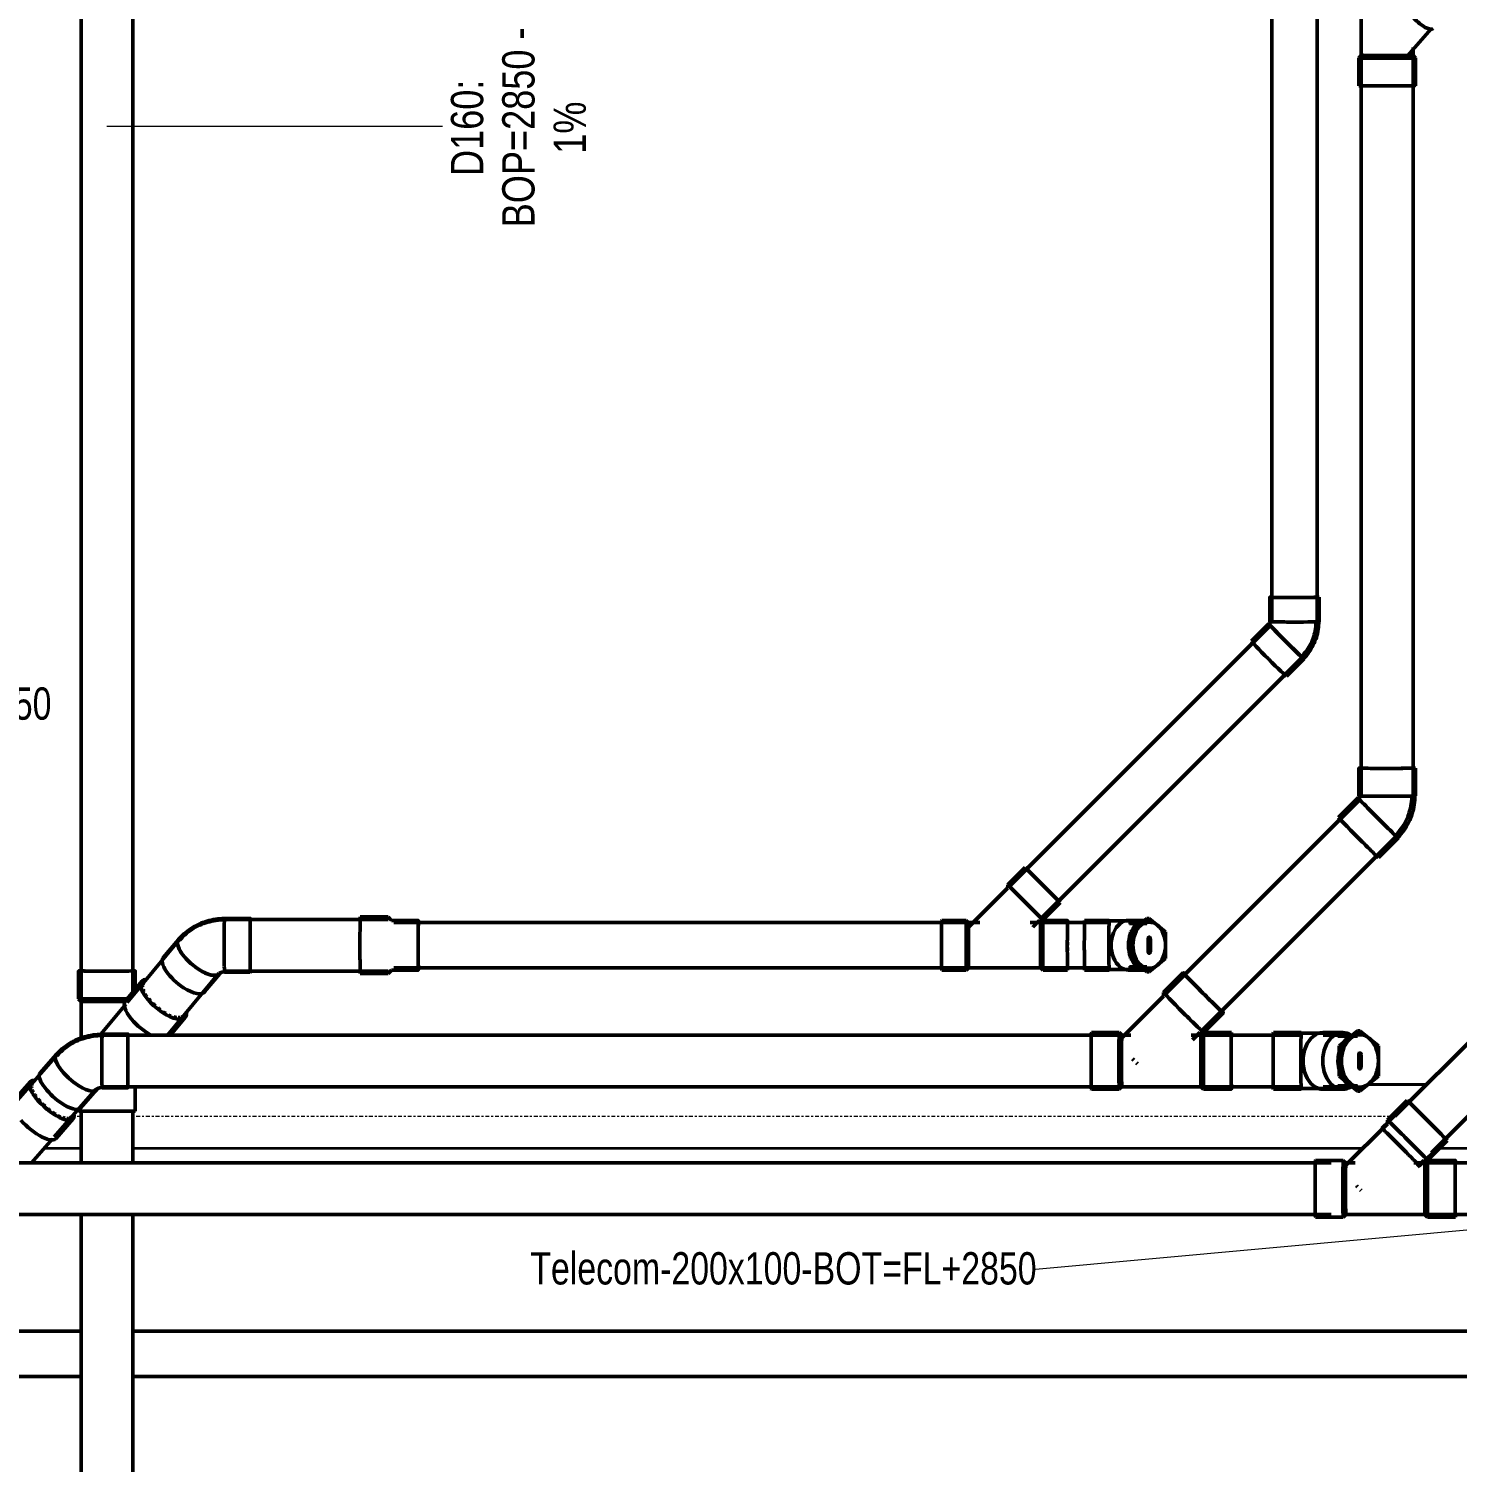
# Model space of a CAD drawing. Header units: millimetres. Extents: x -108050 to 96605, y 58136 to 140997.
# Drawn here: x -42849 to -38429, y 114179 to 118614 of the extents above; entities that cross this region are included whole.
import ezdxf

# ---------------------------------------------------------------- set-up
doc = ezdxf.new("R2010")
doc.units = ezdxf.units.MM
doc.linetypes.add('Center', pattern=[29.999999, 12, -6, 6, -6])
for name, color, linetype, lineweight in [('E-CABL-TRAY', 211, 'Continuous', 25), ('E-CABL-TRAY-CNTR', 211, 'Center', 18), ('E-CABL-TRAY-IDEN', 211, 'Continuous', 9), ('P-PIPE', 3, 'Continuous', 50), ('P-PIPE-CNTR', 3, 'Center', 35), ('P-PIPE-IDEN', 2, 'Continuous', 9)]:
    doc.layers.add(name, color=color, linetype=linetype, lineweight=lineweight)
doc.styles.add('Arial', font='arial.ttf', dxfattribs={"width": 0.8, "height": 100})
doc.styles.add('Arial_2', font='arial.ttf', dxfattribs={"width": 0.75, "height": 100})

# ---------------------------------------------------------------- blocks, each defined once
blk = doc.blocks.new('DSC_uPVC_Elbow_TienPhong - Standard-1975553-HẦM')
at = {"layer": 'P-PIPE'}
for p, q in [((-39009.6, 116855.4), (-39009.6, 116779.4)), ((-38856.2, 116779.4), (-38856.2, 116855.4)), ((-39012.1, 116773.3), (-39065.8, 116719.6)), ((-38957.3, 116611.1), (-38903.6, 116664.8))]:
    blk.add_line(p, q, dxfattribs=at)
at = {"layer": 'P-PIPE', "flags": 128}
for points in [[(-39007.9, 116779.4), (-39007.9, 116779), (-39007.9, 116778.6), (-39008, 116778.2), (-39008, 116777.8), (-39008.1, 116777.4), (-39008.2, 116777), (-39008.3, 116776.6), (-39008.4, 116776.2), (-39008.5, 116775.8), (-39008.7, 116775.4), (-39008.9, 116775), (-39009, 116774.7), (-39009.2, 116774.3), (-39009.5, 116773.9), (-39009.7, 116773.6), (-39009.9, 116773.3), (-39010.2, 116772.9), (-39010.4, 116772.6), (-39010.7, 116772.3), (-39010.9, 116772.1)], [(-38910.7, 116672), (-38906.5, 116676.3), (-38902.5, 116680.9), (-38898.6, 116685.6), (-38895, 116690.4), (-38891.5, 116695.4), (-38888.2, 116700.6), (-38885.2, 116705.8), (-38882.4, 116711.2), (-38879.7, 116716.7), (-38877.3, 116722.3), (-38875.2, 116728), (-38873.2, 116733.7), (-38871.5, 116739.6), (-38870, 116745.5), (-38868.8, 116751.4), (-38867.8, 116757.4), (-38867, 116763.4), (-38866.5, 116769.5), (-38866.3, 116775.6), (-38866.2, 116779.4)], [(-38904.8, 116666), (-38900.3, 116670.7), (-38896.1, 116675.5), (-38892, 116680.4), (-38888.2, 116685.5), (-38884.5, 116690.8), (-38881.1, 116696.2), (-38877.9, 116701.8), (-38874.9, 116707.5), (-38872.1, 116713.2), (-38869.6, 116719.1), (-38867.3, 116725.1), (-38865.2, 116731.2), (-38863.4, 116737.4), (-38861.9, 116743.6), (-38860.6, 116749.9), (-38859.5, 116756.2), (-38858.7, 116762.5), (-38858.2, 116768.9), (-38857.9, 116775.3), (-38857.8, 116779.4)]]:
    blk.add_lwpolyline(points, dxfattribs=at)
at = {"layer": 'P-PIPE'}
for centre, major_axis, ratio, start_param, end_param in [((-38932.9, 116855.4), (76.7, 0), 0.01, 2.739813, 4.687258), ((-38932.3, 116855.4), (70, 0), 0.01, 4.603045, 4.687258), ((-38932.9, 116855.4), (76.7, 0), 0.01, 4.687258, 6.258054), ((-38932.3, 116855.4), (70, 0), 0.01, 4.780321, 5.734455), ((-38932.3, 116855.4), (70, 0), 0.01, 5.746132, 5.994556), ((-38932.3, 116855.4), (70, 0), 0.01, 5.996255, 6.258054), ((-38932.9, 116855.4), (76.7, 0), 0.01, 0, 0.402658), ((-38957.8, 116719.1), (-54.2, 54.2), 0.024839, 6.029842, 7.843281), ((-38957.8, 116719.1), (-53.1, 53.1), 0.024839, 0, 1.363746), ((-38932.9, 116779.4), (76.7, 0), 0.01, 3.116461, 4.687258), ((-38932.9, 116779.4), (76.7, 0), 0.01, 4.687258, 6.258054), ((-39011.6, 116665.4), (-54.2, 54.2), 0.024839, 6.272485, 7.843281), ((-38957.8, 116719.1), (-54.2, 54.2), 0.024839, 1.560096, 3.130892), ((-38957.8, 116719.1), (-53.1, 53.1), 0.024839, 1.756445, 3.130892), ((-39011.6, 116665.4), (-54.2, 54.2), 0.024839, 1.560096, 3.130892), ((-38957.8, 116719.1), (-54.2, 54.2), 0.024839, 3.141593, 3.321838)]:
    blk.add_ellipse(centre, major_axis=major_axis, ratio=ratio, start_param=start_param, end_param=end_param, dxfattribs=at)
blk = doc.blocks.new('DSC_uPVC_Elbow_TienPhong - Standard-2064191-HẦM')
at = {"layer": 'P-PIPE'}
for p, q in [((-39506.3, 115855.5), (-39582.3, 115855.5)), ((-39392.2, 115855.5), (-39445.9, 115855.5)), ((-39582.3, 115702.1), (-39506.3, 115702.1)), ((-39445.9, 115702.1), (-39392.2, 115702.1))]:
    blk.add_line(p, q, dxfattribs=at)
at = {"layer": 'P-PIPE', "flags": 128}
for points in [[(-39506.3, 115853.8), (-39502.8, 115853.8), (-39499.4, 115853.8), (-39495.9, 115853.8), (-39492.5, 115853.8), (-39489.1, 115853.8), (-39485.7, 115853.8), (-39482.4, 115853.8), (-39479.1, 115853.8), (-39475.8, 115853.8), (-39472.6, 115853.8), (-39469.5, 115853.8), (-39466.4, 115853.8), (-39463.4, 115853.8), (-39460.4, 115853.8), (-39457.5, 115853.8), (-39454.7, 115853.8), (-39452, 115853.8), (-39449.4, 115853.8), (-39446.9, 115853.8), (-39445.9, 115853.8)], [(-39445.9, 115703.8), (-39448.4, 115703.8), (-39451, 115703.8), (-39453.7, 115703.8), (-39456.5, 115703.8), (-39459.3, 115703.8), (-39462.2, 115703.8), (-39465.2, 115703.8), (-39468.3, 115703.8), (-39471.4, 115703.8), (-39474.6, 115703.8), (-39477.8, 115703.8), (-39481.1, 115703.8), (-39484.4, 115703.8), (-39487.8, 115703.8), (-39491.2, 115703.8), (-39494.6, 115703.8), (-39498, 115703.8), (-39501.5, 115703.8), (-39504.9, 115703.8), (-39506.3, 115703.8)]]:
    blk.add_lwpolyline(points, dxfattribs=at)
at = {"layer": 'P-PIPE'}
for centre, major_axis, ratio, start_param, end_param in [((-39582.3, 115778.8), (0, 76.7), 0.01, 0, 3.141593), ((-39506.3, 115778.8), (0, 76.7), 0.01, 0, 3.141593), ((-39506.3, 115778.8), (0, 75), 0.01, 0, 0.392699), ((-39506.3, 115778.8), (0, 76.7), 0.01, 6.115274, 6.283185), ((-39445.9, 115778.8), (0, 76.7), 0.707107, 0, 3.141593), ((-39392.2, 115778.8), (0, 76.7), 0.707107, 0.100357, 0.946841), ((-39392.2, 115778.8), (0, 76.7), 0.707107, 1.081318, 2.060274), ((-39506.3, 115778.8), (0, 75), 0.01, 2.748894, 3.141593), ((-39392.2, 115778.8), (0, 76.7), 0.707107, 2.194752, 3.041236), ((-39506.3, 115778.8), (0, 76.7), 0.01, 3.141593, 3.309504)]:
    blk.add_ellipse(centre, major_axis=major_axis, ratio=ratio, start_param=start_param, end_param=end_param, dxfattribs=at)
blk = doc.blocks.new('DSC_uPVC_Cap End2-TienPhong - Standard-1970397-HẦM')
at = {"layer": 'P-PIPE'}
for p, q in [((-39389.4, 115846.1), (-39443.2, 115846.1)), ((-39439.9, 115820), (-39389.4, 115861.2)), ((-39382.4, 115861.2), (-39432.8, 115820)), ((-39382.4, 115850.1), (-39393, 115850.1)), ((-39382.4, 115861.2), (-39389.4, 115861.2)), ((-39332, 115820), (-39382.4, 115861.2)), ((-39439.9, 115737.7), (-39439.9, 115820)), ((-39439.9, 115820), (-39432.8, 115820)), ((-39432.8, 115820), (-39432.8, 115737.7)), ((-39385.9, 115758.8), (-39385.9, 115798.8)), ((-39385.9, 115778.8), (-39385.9, 115798.8)), ((-39382.4, 115758.8), (-39382.4, 115798.8)), ((-39382.4, 115758.8), (-39382.4, 115798.8)), ((-39378.8, 115798.8), (-39378.8, 115758.8)), ((-39378.8, 115798.8), (-39378.8, 115778.8)), ((-39332, 115737.7), (-39332, 115820)), ((-39385.9, 115758.8), (-39385.9, 115778.8)), ((-39378.8, 115778.8), (-39378.8, 115758.8)), ((-39443.2, 115711.5), (-39389.4, 115711.5)), ((-39389.4, 115696.5), (-39439.9, 115737.7)), ((-39439.9, 115737.7), (-39432.8, 115737.7)), ((-39432.8, 115737.7), (-39382.4, 115696.5)), ((-39382.4, 115696.5), (-39332, 115737.7)), ((-39393, 115707.5), (-39382.4, 115707.5)), ((-39389.4, 115696.5), (-39382.4, 115696.5))]:
    blk.add_line(p, q, dxfattribs=at)
for centre, major_axis, start_param, end_param in [((-39382.4, 115778.8), (0, 71.3), 4.712389, 7.853982), ((-39382.4, 115798.8), (0, 5), 4.712389, 7.853982), ((-39382.4, 115798.8), (0, 5), 4.712389, 7.853982), ((-39385.9, 115798.8), (0, 5), 4.712389, 5.759587), ((-39385.9, 115798.8), (0, 5), 4.712389, 5.759587), ((-39382.4, 115778.8), (0, 71.3), 1.570796, 4.712389), ((-39382.4, 115758.8), (0, 5), 1.570796, 4.712389), ((-39382.4, 115758.8), (0, 5), 1.570796, 4.712389), ((-39385.9, 115758.8), (0, 5), 3.665191, 4.712389), ((-39385.9, 115758.8), (0, 5), 3.665191, 4.712389)]:
    blk.add_ellipse(centre, major_axis=major_axis, ratio=0.707107, start_param=start_param, end_param=end_param, dxfattribs=at)
blk = doc.blocks.new('DSC_uPVC_Elbow_TienPhong - Standard-2066988-HẦM')
at = {"layer": 'P-PIPE'}
for p, q in [((-42163.3, 115861.8), (-42243.2, 115861.8)), ((-42385.6, 115797), (-42432.6, 115740.5)), ((-42305, 115634.3), (-42258, 115690.8)), ((-42243.2, 115695.8), (-42163.3, 115695.8))]:
    blk.add_line(p, q, dxfattribs=at)
at = {"layer": 'P-PIPE', "flags": 128}
for points in [[(-42243.2, 115861.1), (-42250, 115861), (-42256.8, 115860.6), (-42263.6, 115860), (-42270.3, 115859.2), (-42277, 115858.1), (-42283.7, 115856.8), (-42290.3, 115855.3), (-42296.9, 115853.5), (-42303.4, 115851.5), (-42309.8, 115849.2), (-42316.2, 115846.7), (-42322.5, 115844), (-42328.6, 115841), (-42334.7, 115837.8), (-42340.6, 115834.4), (-42346.5, 115830.8), (-42352.2, 115826.9), (-42357.7, 115822.8), (-42363.1, 115818.4), (-42368.4, 115813.9), (-42373.4, 115809.1), (-42378.3, 115804.1), (-42383, 115798.9), (-42385, 115796.5)], [(-42243.2, 115857.3), (-42249.9, 115857.2), (-42256.5, 115856.9), (-42263.2, 115856.3), (-42269.8, 115855.5), (-42276.4, 115854.4), (-42282.9, 115853.1), (-42289.4, 115851.6), (-42295.8, 115849.9), (-42302.2, 115847.9), (-42308.5, 115845.7), (-42314.7, 115843.2), (-42320.9, 115840.6), (-42326.9, 115837.7), (-42332.9, 115834.5), (-42338.7, 115831.2), (-42344.4, 115827.6), (-42350, 115823.8), (-42355.4, 115819.8), (-42360.7, 115815.6), (-42365.8, 115811.1), (-42370.8, 115806.4), (-42375.6, 115801.6), (-42380.1, 115796.5), (-42382.2, 115794.1)], [(-42258.6, 115691.3), (-42258.5, 115691.4), (-42258.3, 115691.6), (-42258.1, 115691.8), (-42257.8, 115692.1), (-42257.5, 115692.3), (-42257.1, 115692.6), (-42256.7, 115692.9), (-42256.2, 115693.2), (-42255.7, 115693.6), (-42255.1, 115693.9), (-42254.4, 115694.2), (-42253.7, 115694.5), (-42253, 115694.8), (-42252.2, 115695.1), (-42251.4, 115695.4), (-42250.5, 115695.6), (-42249.6, 115695.9), (-42248.7, 115696.1), (-42247.7, 115696.2), (-42246.8, 115696.4), (-42245.8, 115696.5), (-42244.7, 115696.5), (-42243.7, 115696.6), (-42243.2, 115696.6)]]:
    blk.add_lwpolyline(points, dxfattribs=at)
at = {"layer": 'P-PIPE'}
for centre, major_axis, ratio, start_param, end_param in [((-42243.2, 115778.8), (0, 83), 0.01, 6.265048, 7.181721), ((-42163.3, 115778.8), (0, 83), 0.01, 6.022042, 8.359443), ((-42163.3, 115778.8), (0, 80), 0.01, 0.645378, 0.76726), ((-42163.3, 115778.8), (0, 80), 0.01, 0.383579, 0.505461), ((-42163.3, 115778.8), (0, 80), 0.01, 0, 0.243662), ((-42321.8, 115743.9), (-63.8, 53.1), 0.396448, 6.150753, 8.161794), ((-42321.8, 115743.9), (-63.2, 52.6), 0.396448, 6.198298, 6.590997), ((-42243.2, 115778.8), (0, 83), 0.01, 0.90597, 1.683478), ((-42321.8, 115743.9), (-63.2, 52.6), 0.396448, 0.307812, 0.700511), ((-42321.8, 115743.9), (-63.2, 52.6), 0.396448, 0.719339, 3.056706), ((-42243.2, 115778.8), (0, 83), 0.01, 1.688429, 2.076257), ((-42368.8, 115687.4), (-63.8, 53.1), 0.396448, 0, 1.878608), ((-42243.2, 115778.8), (0, 83), 0.01, 2.076257, 2.468309), ((-42243.2, 115778.8), (0, 83), 0.01, 2.47897, 3.123455), ((-42163.3, 115778.8), (0, 83), 0.01, 2.076257, 3.123455), ((-42321.8, 115743.9), (-63.8, 53.1), 0.396448, 1.878608, 3.069088), ((-42163.3, 115778.8), (0, 80), 0.01, 2.739773, 2.861656), ((-42163.3, 115778.8), (0, 80), 0.01, 3.001572, 3.123455), ((-42163.3, 115778.8), (0, 83), 0.01, 3.141593, 3.385254), ((-42368.8, 115687.4), (-63.8, 53.1), 0.396448, 1.878608, 3.187605)]:
    blk.add_ellipse(centre, major_axis=major_axis, ratio=ratio, start_param=start_param, end_param=end_param, dxfattribs=at)
blk = doc.blocks.new('DSC_uPVC_Elbow_TienPhong - Standard-2067009-HẦM')
at = {"layer": 'P-PIPE'}
for p, q in [((-42541.8, 115503.9), (-42621.8, 115503.9)), ((-42764.3, 115440.5), (-42813.6, 115384)), ((-42688.5, 115274.9), (-42639.2, 115331.4)), ((-42621.8, 115337.9), (-42541.8, 115337.9))]:
    blk.add_line(p, q, dxfattribs=at)
at = {"layer": 'P-PIPE', "flags": 128}
for points in [[(-42621.8, 115503.1), (-42628.8, 115503), (-42635.9, 115502.6), (-42642.9, 115502), (-42649.9, 115501.1), (-42656.8, 115500), (-42663.7, 115498.6), (-42670.6, 115496.9), (-42677.4, 115495), (-42684.1, 115492.9), (-42690.8, 115490.5), (-42697.3, 115487.9), (-42703.8, 115485), (-42710.2, 115481.8), (-42716.4, 115478.5), (-42722.5, 115474.9), (-42728.5, 115471), (-42734.4, 115466.9), (-42740, 115462.6), (-42745.5, 115458.1), (-42750.9, 115453.3), (-42756, 115448.3), (-42761, 115443.1), (-42763.8, 115440)], [(-42621.8, 115499.4), (-42628.7, 115499.3), (-42635.6, 115498.9), (-42642.5, 115498.3), (-42649.3, 115497.4), (-42656.2, 115496.3), (-42662.9, 115494.9), (-42669.7, 115493.3), (-42676.3, 115491.5), (-42682.9, 115489.3), (-42689.4, 115487), (-42695.9, 115484.4), (-42702.2, 115481.6), (-42708.4, 115478.5), (-42714.6, 115475.2), (-42720.6, 115471.7), (-42726.4, 115467.9), (-42732.1, 115463.9), (-42737.7, 115459.7), (-42743.1, 115455.2), (-42748.3, 115450.5), (-42753.4, 115445.7), (-42758.2, 115440.6), (-42760.9, 115437.5)], [(-42639.8, 115331.9), (-42639.5, 115332.2), (-42639.1, 115332.6), (-42638.7, 115333), (-42638.2, 115333.4), (-42637.7, 115333.8), (-42637.2, 115334.2), (-42636.5, 115334.6), (-42635.9, 115335), (-42635.2, 115335.4), (-42634.4, 115335.8), (-42633.6, 115336.2), (-42632.7, 115336.6), (-42631.9, 115336.9), (-42630.9, 115337.2), (-42629.9, 115337.5), (-42628.9, 115337.8), (-42627.9, 115338), (-42626.9, 115338.2), (-42625.8, 115338.4), (-42624.7, 115338.5), (-42623.6, 115338.6), (-42622.4, 115338.6), (-42621.8, 115338.6)]]:
    blk.add_lwpolyline(points, dxfattribs=at)
at = {"layer": 'P-PIPE'}
for centre, major_axis, ratio, start_param, end_param in [((-42621.8, 115420.9), (0, 83), 0.01, 6.213017, 7.129733), ((-42541.8, 115420.9), (0, 83), 0.01, 6.043876, 8.307412), ((-42541.8, 115420.9), (0, 80), 0.01, 0.619228, 0.71523), ((-42541.8, 115420.9), (0, 80), 0.01, 0.357429, 0.513286), ((-42541.8, 115420.9), (0, 80), 0.01, 0, 0.249561), ((-42701.8, 115385.9), (-62.5, 54.6), 0.350146, 6.167535, 8.139003), ((-42701.8, 115385.9), (-62, 54.1), 0.350146, 6.175508, 6.568207), ((-42621.8, 115420.9), (0, 83), 0.01, 0.854128, 2.024227), ((-42701.8, 115385.9), (-62, 54.1), 0.350146, 0.285022, 3.033915), ((-42751, 115329.5), (-62.5, 54.6), 0.350146, 0.023222, 1.855818), ((-42621.8, 115420.9), (0, 83), 0.01, 2.024227, 2.41634), ((-42621.8, 115420.9), (0, 83), 0.01, 2.42178, 3.141593), ((-42541.8, 115420.9), (0, 83), 0.01, 2.024227, 3.389666), ((-42541.8, 115420.9), (0, 80), 0.01, 2.547826, 2.583165), ((-42701.8, 115385.9), (-62.5, 54.6), 0.350146, 1.855818, 3.164815), ((-42541.8, 115420.9), (0, 80), 0.01, 2.737275, 2.809625), ((-42541.8, 115420.9), (0, 80), 0.01, 2.91268, 3.071425), ((-42751, 115329.5), (-62.5, 54.6), 0.350146, 1.855818, 3.164815)]:
    blk.add_ellipse(centre, major_axis=major_axis, ratio=ratio, start_param=start_param, end_param=end_param, dxfattribs=at)
blk = doc.blocks.new('DSC_uPVC_Elbow_TienPhong - Standard-1975341-HẦM')
at = {"layer": 'P-PIPE'}
for p, q in [((-38733.8, 116326.7), (-38733.8, 116240.7)), ((-38558.4, 116240.7), (-38558.4, 116326.7)), ((-38736.3, 116234.7), (-38797.1, 116173.9)), ((-38673, 116049.9), (-38612.2, 116110.7))]:
    blk.add_line(p, q, dxfattribs=at)
at = {"layer": 'P-PIPE', "flags": 128}
for points in [[(-38731.8, 116240.7), (-38731.8, 116240.3), (-38731.9, 116239.9), (-38731.9, 116239.5), (-38732, 116239.1), (-38732, 116238.7), (-38732.1, 116238.3), (-38732.2, 116237.9), (-38732.4, 116237.5), (-38732.5, 116237.1), (-38732.7, 116236.7), (-38732.8, 116236.3), (-38733, 116235.9), (-38733.2, 116235.6), (-38733.4, 116235.2), (-38733.7, 116234.9), (-38733.9, 116234.5), (-38734.2, 116234.2), (-38734.4, 116233.9), (-38734.7, 116233.6), (-38734.9, 116233.4)], [(-38620.4, 116118.9), (-38615.6, 116123.8), (-38611, 116129), (-38606.7, 116134.3), (-38602.5, 116139.8), (-38598.6, 116145.5), (-38594.9, 116151.3), (-38591.5, 116157.3), (-38588.2, 116163.4), (-38585.3, 116169.6), (-38582.6, 116176), (-38580.1, 116182.4), (-38577.9, 116188.9), (-38575.9, 116195.5), (-38574.3, 116202.2), (-38572.9, 116209), (-38571.7, 116215.8), (-38570.9, 116222.6), (-38570.3, 116229.5), (-38570, 116236.4), (-38569.9, 116240.7)], [(-38613.6, 116112.1), (-38608.5, 116117.3), (-38603.7, 116122.8), (-38599.1, 116128.4), (-38594.7, 116134.2), (-38590.6, 116140.2), (-38586.7, 116146.3), (-38583, 116152.6), (-38579.6, 116159.1), (-38576.5, 116165.6), (-38573.6, 116172.3), (-38571, 116179.1), (-38568.7, 116186), (-38566.7, 116193), (-38564.9, 116200.1), (-38563.4, 116207.2), (-38562.2, 116214.4), (-38561.3, 116221.6), (-38560.7, 116228.9), (-38560.3, 116236.1), (-38560.3, 116240.7)]]:
    blk.add_lwpolyline(points, dxfattribs=at)
at = {"layer": 'P-PIPE'}
for centre, major_axis, ratio, start_param, end_param in [((-38646.1, 116326.7), (87.7, 0), 0.01, 2.736051, 4.70239), ((-38646.1, 116326.7), (87.7, 0), 0.01, 4.70239, 6.273186), ((-38645.5, 116326.7), (80, 0), 0.01, 4.705318, 4.964189), ((-38645.5, 116326.7), (80, 0), 0.01, 4.966968, 5.225989), ((-38645.5, 116326.7), (80, 0), 0.01, 5.227975, 5.487788), ((-38645.5, 116326.7), (80, 0), 0.01, 5.487796, 5.746241), ((-38645.5, 116326.7), (80, 0), 0.01, 5.749587, 6.003246), ((-38645.5, 116326.7), (-80, 0), 0.01, 2.869794, 3.131593), ((-38646.1, 116326.7), (87.7, 0), 0.01, 0, 0.402903), ((-38646.1, 116240.7), (87.7, 0), 0.01, 3.131593, 4.70239), ((-38646.1, 116240.7), (85.8, 0), 0.01, 3.605616, 3.685992), ((-38646.1, 116240.7), (-87.7, 0), 0.01, 1.560797, 3.131593), ((-38674.2, 116172.7), (-62, 62), 0.014141, 6.118068, 7.853982), ((-38674.2, 116172.7), (-60.7, 60.7), 0.014141, 0, 0.554399), ((-38735, 116111.9), (-62, 62), 0.014141, 0, 1.570796), ((-38674.2, 116172.7), (-62, 62), 0.014141, 1.570796, 3.312657), ((-38735, 116111.9), (-62, 62), 0.014141, 1.570796, 3.141593), ((-38674.2, 116172.7), (-60.7, 60.7), 0.014141, 2.587194, 3.141593)]:
    blk.add_ellipse(centre, major_axis=major_axis, ratio=ratio, start_param=start_param, end_param=end_param, dxfattribs=at)
blk = doc.blocks.new('DSC_uPVC_Elbow_TienPhong - Standard-V81-HẦM')
at = {"layer": 'P-PIPE'}
for p, q in [((-38912.2, 115508.6), (-38998.2, 115508.6)), ((-38783.3, 115508.6), (-38844.2, 115508.6)), ((-38998.2, 115333.2), (-38912.2, 115333.2)), ((-38844.2, 115333.2), (-38783.3, 115333.2))]:
    blk.add_line(p, q, dxfattribs=at)
at = {"layer": 'P-PIPE', "flags": 128}
for points in [[(-38912.2, 115506.7), (-38908.3, 115506.7), (-38904.4, 115506.7), (-38900.5, 115506.7), (-38896.6, 115506.7), (-38892.8, 115506.7), (-38889, 115506.7), (-38885.2, 115506.7), (-38881.5, 115506.7), (-38877.9, 115506.7), (-38874.3, 115506.7), (-38870.7, 115506.7), (-38867.2, 115506.7), (-38863.8, 115506.7), (-38860.5, 115506.7), (-38857.3, 115506.7), (-38854.1, 115506.7), (-38851, 115506.7), (-38848.1, 115506.7), (-38845.2, 115506.7), (-38844.2, 115506.7)], [(-38844.2, 115335.1), (-38847, 115335.1), (-38849.9, 115335.1), (-38852.9, 115335.1), (-38856, 115335.1), (-38859.2, 115335.1), (-38862.5, 115335.1), (-38865.9, 115335.1), (-38869.4, 115335.1), (-38872.9, 115335.1), (-38876.5, 115335.1), (-38880.1, 115335.1), (-38883.8, 115335.1), (-38887.6, 115335.1), (-38891.3, 115335.1), (-38895.2, 115335.1), (-38899, 115335.1), (-38902.9, 115335.1), (-38906.8, 115335.1), (-38910.7, 115335.1), (-38912.2, 115335.1)]]:
    blk.add_lwpolyline(points, dxfattribs=at)
at = {"layer": 'P-PIPE'}
for centre, major_axis, ratio, start_param, end_param in [((-38998.2, 115420.9), (0, 87.7), 0.01, 0, 3.141593), ((-38912.2, 115420.9), (0, 87.7), 0.01, 0, 3.141593), ((-38912.2, 115420.9), (0, 85.8), 0.01, 0.0924, 0.277199), ((-38912.2, 115420.9), (0, 87.7), 0.01, 6.081821, 6.283185), ((-38844.2, 115420.9), (0, 87.7), 0.707107, 0, 3.141593), ((-38783.3, 115420.9), (0, 87.7), 0.707107, 0, 3.141593), ((-38783.3, 115420.9), (0, 87.7), 0.707107, 5.880594, 6.283185), ((-38912.2, 115420.9), (0, 85.8), 0.01, 2.864393, 3.049193), ((-38912.2, 115420.9), (0, 87.7), 0.01, 3.141593, 3.343215), ((-38783.3, 115420.9), (0, 87.7), 0.707107, 3.141593, 3.544184)]:
    blk.add_ellipse(centre, major_axis=major_axis, ratio=ratio, start_param=start_param, end_param=end_param, dxfattribs=at)
blk = doc.blocks.new('DSC_uPVC_Cap End2-TienPhong - Standard-V82-HẦM')
at = {"layer": 'P-PIPE'}
for p, q in [((-38737.6, 115497.8), (-38798.4, 115497.8)), ((-38794.8, 115467.6), (-38737.6, 115514.3)), ((-38730.6, 115514.3), (-38787.8, 115467.6)), ((-38730.6, 115501.8), (-38741.2, 115501.8)), ((-38730.6, 115514.3), (-38737.6, 115514.3)), ((-38673.3, 115467.6), (-38730.6, 115514.3)), ((-38794.8, 115374.2), (-38794.8, 115467.6)), ((-38794.8, 115467.6), (-38787.8, 115467.6)), ((-38787.8, 115467.6), (-38787.8, 115374.2)), ((-38673.3, 115374.2), (-38673.3, 115467.6)), ((-38734.1, 115400.9), (-38734.1, 115440.9)), ((-38734.1, 115420.9), (-38734.1, 115440.9)), ((-38734.1, 115400.9), (-38734.1, 115420.9)), ((-38730.6, 115400.9), (-38730.6, 115440.9)), ((-38730.6, 115400.9), (-38730.6, 115440.9)), ((-38727, 115440.9), (-38727, 115400.9)), ((-38727, 115440.9), (-38727, 115420.9)), ((-38727, 115420.9), (-38727, 115400.9)), ((-38737.6, 115327.5), (-38794.8, 115374.2)), ((-38794.8, 115374.2), (-38787.8, 115374.2)), ((-38787.8, 115374.2), (-38730.6, 115327.5)), ((-38730.6, 115327.5), (-38673.3, 115374.2)), ((-38798.4, 115344), (-38737.6, 115344)), ((-38741.2, 115340), (-38730.6, 115340)), ((-38737.6, 115327.5), (-38730.6, 115327.5))]:
    blk.add_line(p, q, dxfattribs=at)
for centre, major_axis, start_param, end_param in [((-38730.6, 115420.9), (0, 80.9), 4.712389, 7.853982), ((-38741.2, 115420.9), (0, 80.9), 0.322728, 0.736589), ((-38741.2, 115420.9), (0, 80.9), 1.251951, 1.570796), ((-38730.6, 115440.9), (0, 5), 4.712389, 7.853982), ((-38730.6, 115440.9), (0, 5), 4.712389, 7.853982), ((-38734.1, 115440.9), (0, 5), 4.712389, 5.759587), ((-38734.1, 115440.9), (0, 5), 4.712389, 5.759587), ((-38741.2, 115420.9), (0, 80.9), 1.570796, 1.738051), ((-38741.2, 115420.9), (0, 80.9), 1.740526, 1.889642), ((-38730.6, 115420.9), (0, 80.9), 1.570796, 4.712389), ((-38730.6, 115400.9), (0, 5), 1.570796, 4.712389), ((-38730.6, 115400.9), (0, 5), 1.570796, 4.712389), ((-38734.1, 115400.9), (0, 5), 3.665191, 4.712389), ((-38734.1, 115400.9), (0, 5), 3.665191, 4.712389), ((-38741.2, 115420.9), (0, 80.9), 2.405004, 2.818865)]:
    blk.add_ellipse(centre, major_axis=major_axis, ratio=0.707107, start_param=start_param, end_param=end_param, dxfattribs=at)

msp = doc.modelspace()

# ---------------------------------------------------------------- linework, layer by layer
at = {"layer": 'E-CABL-TRAY'}
for p, q in [((-38525.9, 115346), (-38707.8, 115346)), ((-38523.3, 115348.6), (-38704.7, 115348.6)), ((-42687, 115148.6), (-42802.7, 115148.6)), ((-42687, 115151.1), (-42800.5, 115151.1)), ((-38720.8, 115151.1), (-42527, 115151.1)), ((-38723.3, 115148.6), (-42527, 115148.6)), ((-35149.5, 115148.6), (-38486.2, 115148.6)), ((-35149.5, 115151.1), (-38483.7, 115151.1))]:
    msp.add_line(p, q, dxfattribs=at)
at = {"layer": 'E-CABL-TRAY-CNTR'}
for p, q in [((-42687, 115248.6), (-42709, 115248.6)), ((-38634.2, 115248.6), (-42527, 115248.6))]:
    msp.add_line(p, q, dxfattribs=at)
at = {"layer": 'E-CABL-TRAY-IDEN'}
msp.add_line((-34563, 115248.6), (-39734.2, 114775.4), dxfattribs=at)
at = {"layer": 'P-PIPE'}
for p, q in [((-39002.9, 120976.5), (-39002.9, 116779.4)), ((-38862.9, 116779.4), (-38862.9, 120976.5)), ((-42686.8, 120337.6), (-42686.8, 115613.5)), ((-42526.8, 115634.1), (-42526.8, 120337.6)), ((-38726.1, 118680), (-38726.1, 118532)), ((-38583.6, 118530.6), (-38509.8, 118613.9)), ((-38514.6, 118611.8), (-38508.9, 118612.2)), ((-38566.1, 118532), (-38566.1, 118555.8)), ((-38726.1, 118532), (-38733.8, 118523.8)), ((-38733.8, 118523.8), (-38733.8, 118437.8)), ((-38726.1, 118523.8), (-38726.1, 116240.7)), ((-38558.4, 118523.8), (-38566.1, 118532)), ((-38566.1, 116240.7), (-38566.1, 118523.8)), ((-38558.4, 118437.8), (-38558.4, 118523.8)), ((-39007.3, 116768.6), (-39815.2, 115960.7)), ((-39716.2, 115861.7), (-38908.3, 116669.6)), ((-38730.8, 116229.3), (-39332.6, 115627.5)), ((-39219.5, 115514.3), (-38617.7, 116116.1)), ((-39766.2, 116019.2), (-39820, 115965.4)), ((-39712.8, 115965.7), (-39766.2, 116019.2)), ((-39820.3, 115955.6), (-39942.3, 115833.6)), ((-39820, 115965.4), (-39820.3, 115955.6)), ((-39820, 115965.4), (-39766.5, 115912)), ((-39657.8, 115910.7), (-39712.8, 115965.7)), ((-39766.5, 115912), (-39711.5, 115857)), ((-39711.5, 115857), (-39657.8, 115910.7)), ((-41737.2, 115858.8), (-42243.2, 115858.8)), ((-41737.2, 115866.5), (-41823.2, 115866.5)), ((-41726.9, 115855.5), (-41737.2, 115866.5)), ((-41719.2, 115855.5), (-41726.9, 115855.5)), ((-41643.2, 115855.5), (-41719.2, 115855.5)), ((-39948.3, 115848.8), (-41719.2, 115848.8)), ((-39948.3, 115855.5), (-40024.3, 115855.5)), ((-39941.1, 115848.8), (-39948.3, 115855.5)), ((-39906.4, 115848.8), (-39941.1, 115848.8)), ((-39718.1, 115848.8), (-39751, 115848.8)), ((-39742.8, 115835.1), (-39721.3, 115856.6)), ((-39721.3, 115856.6), (-39711.5, 115857)), ((-39710.9, 115855.5), (-39718.1, 115848.8)), ((-39634.9, 115855.5), (-39710.9, 115855.5)), ((-39506.3, 115848.8), (-39710.9, 115848.8)), ((-39393, 115848.8), (-39445.9, 115848.8)), ((-42383.3, 115795.1), (-42543.8, 115602.1)), ((-41719.2, 115708.8), (-39948.3, 115708.8)), ((-39948.3, 115702.1), (-39941.1, 115708.8)), ((-39941.1, 115708.8), (-39718.1, 115708.8)), ((-39718.1, 115708.8), (-39710.9, 115702.1)), ((-39710.9, 115708.8), (-39506.3, 115708.8)), ((-39445.9, 115708.8), (-39393, 115708.8)), ((-42694.6, 115699.4), (-42694.6, 115613.4)), ((-42499.3, 115667.7), (-42549.8, 115607)), ((-42519.2, 115643.2), (-42519.2, 115699.4)), ((-42419.9, 115500.9), (-42260.3, 115692.7)), ((-42243.2, 115698.8), (-41737.2, 115698.8)), ((-41823.2, 115691.1), (-41737.2, 115691.1)), ((-41737.2, 115691.1), (-41726.9, 115702.1)), ((-41726.9, 115702.1), (-41719.2, 115702.1)), ((-41719.2, 115702.1), (-41643.2, 115702.1)), ((-40024.3, 115702.1), (-39948.3, 115702.1)), ((-39710.9, 115702.1), (-39634.9, 115702.1)), ((-39277.2, 115693.7), (-39338, 115632.9)), ((-39338.4, 115621.7), (-39470.6, 115489.5)), ((-39338.1, 115632.9), (-39338.4, 115621.7)), ((-42694.6, 115613.4), (-42686.9, 115605.2)), ((-42686.9, 115605.2), (-42686.9, 115491.4)), ((-42548.7, 115596.3), (-42625.9, 115503.5)), ((-42553, 115591.4), (-42551.6, 115582)), ((-42409.9, 115500.9), (-42364.4, 115555.5)), ((-39214, 115508.9), (-39153.2, 115569.7)), ((-39475.3, 115500.9), (-42621.8, 115500.9)), ((-39475.3, 115508.6), (-39561.3, 115508.6)), ((-39467.1, 115500.9), (-39475.3, 115508.6)), ((-39439.7, 115500.9), (-39467.1, 115500.9)), ((-39222.1, 115500.9), (-39252.2, 115500.9)), ((-39248, 115485.8), (-39225.3, 115508.6)), ((-39225.3, 115508.5), (-39214, 115508.9)), ((-39213.9, 115508.6), (-39222.1, 115500.9)), ((-39127.9, 115508.6), (-39213.9, 115508.6)), ((-38912.2, 115500.9), (-39213.9, 115500.9)), ((-38741.2, 115500.9), (-38844.2, 115500.9)), ((-38356.6, 115515.3), (-38622, 115249.9)), ((-42762.1, 115438.5), (-42890.7, 115291)), ((-38508.9, 115136.8), (-38243.4, 115402.2)), ((-42843.6, 115356.8), (-42896.5, 115296.1)), ((-42770.1, 115185.9), (-42641.5, 115333.4)), ((-42621.8, 115340.9), (-39475.3, 115340.9)), ((-42519.2, 115266), (-42519.2, 115340.9)), ((-39561.3, 115333.2), (-39475.3, 115333.2)), ((-39475.3, 115333.2), (-39467.1, 115340.9)), ((-39467.1, 115340.9), (-39222.1, 115340.9)), ((-39222.1, 115340.9), (-39213.9, 115333.2)), ((-39213.9, 115340.9), (-38912.2, 115340.9)), ((-39213.9, 115333.2), (-39127.9, 115333.2)), ((-38844.2, 115340.9), (-38741.2, 115340.9)), ((-42694.6, 115271.5), (-42694.6, 115266)), ((-42687, 115265.8), (-42687, 115105.4)), ((-42527, 115105.6), (-42527, 115265.8)), ((-38584.3, 115298.5), (-38645.1, 115237.7)), ((-38602.6, 115272.9), (-38623.8, 115251.7)), ((-42764.3, 115180.8), (-42711.4, 115241.5)), ((-38645.5, 115226.5), (-38777.7, 115094.3)), ((-38641.4, 115234), (-38662.7, 115212.8)), ((-38645.1, 115237.7), (-38645.5, 115226.4)), ((-38639.7, 115235.8), (-38641.4, 115234)), ((-38623.8, 115251.7), (-38639.7, 115235.8)), ((-42840.2, 115105.5), (-42775.2, 115180.1)), ((-42785.5, 115176), (-42775.6, 115176.3)), ((-38523, 115119.1), (-38507.1, 115135)), ((-38521.1, 115113.7), (-38460.3, 115174.5)), ((-38507.1, 115135), (-38485.9, 115156.2)), ((-38819.7, 115105.6), (-43010.7, 115105.6)), ((-38782.3, 115113.3), (-38868.3, 115113.3)), ((-38774.1, 115105.6), (-38782.3, 115113.3)), ((-38745.5, 115105.6), (-38774.1, 115105.6)), ((-38529.2, 115105.6), (-38563.5, 115105.6)), ((-38552.1, 115093.5), (-38532.3, 115113.3)), ((-38546, 115096.1), (-38524.8, 115117.3)), ((-38532.3, 115113.3), (-38521.1, 115113.7)), ((-38521, 115113.3), (-38529.2, 115105.6)), ((-38524.8, 115117.3), (-38523, 115119.1)), ((-38435, 115113.3), (-38521, 115113.3)), ((-38220.8, 115105.6), (-38521, 115105.6)), ((-43010.7, 114945.6), (-38819.7, 114945.6)), ((-42687, 114945.8), (-42687, 109486)), ((-42527, 109486), (-42527, 114945.6)), ((-38868.3, 114937.9), (-38782.3, 114937.9)), ((-38782.3, 114937.9), (-38774.1, 114945.6)), ((-38774.1, 114945.6), (-38529.2, 114945.6)), ((-38529.2, 114945.6), (-38521, 114937.9)), ((-38521, 114945.6), (-38220.8, 114945.6)), ((-38521, 114937.9), (-38435, 114937.9)), ((-42687, 114584.9), (-42878.6, 114584.9)), ((-35149.6, 114584.9), (-42527, 114584.9)), ((-42878.6, 114444.9), (-42687, 114444.9)), ((-42527, 114444.9), (-35149.6, 114444.9))]:
    msp.add_line(p, q, dxfattribs=at)
for centre, major_axis, ratio, start_param, end_param in [((-38540.4, 118647.1), (-36.9, 32.7), 0.332606, 1.224638, 3.141593), ((-38646.1, 118523.8), (87.7, 0), 0.01, 3.185572, 4.232769), ((-38646.1, 118532), (80, 0), 0.01, 3.185572, 5.803566), ((-38646.1, 118523.8), (87.7, 0), 0.01, 4.232769, 6.327164), ((-38646.1, 118532), (80, 0), 0.01, 5.803566, 6.327164), ((-38646.1, 118437.8), (87.7, 0), 0.01, 3.141593, 4.232769), ((-38646.1, 118437.8), (87.7, 0), 0.01, 4.232769, 6.327164), ((-41823.2, 115778.8), (0, 87.7), 0.01, 0, 1.570796), ((-41643.2, 115778.8), (0, 76.7), 0.01, 5.881762, 7.853982), ((-41643.2, 115778.8), (0, 70), 0.01, 0, 1.570796), ((-40024.3, 115778.8), (0, 76.7), 0.01, 6.273186, 7.843982), ((-39948.3, 115778.8), (0, 76.7), 0.01, 6.273186, 7.843982), ((-39941.1, 115778.8), (0, 70), 0.01, 6.273186, 9.414779), ((-39718.1, 115778.8), (0, 70), 0.01, 6.273186, 9.414779), ((-39710.9, 115778.8), (0, 76.7), 0.01, 6.273186, 7.843982), ((-39634.9, 115778.8), (0, 76.7), 0.01, 5.881794, 7.843982), ((-39634.9, 115778.8), (0, 70), 0.01, 0.387671, 0.5136), ((-39634.9, 115778.8), (0, 70), 0.01, 0, 0.2518), ((-39634.9, 115778.8), (0, 70), 0.01, 1.144243, 1.298998), ((-39634.9, 115778.8), (0, 70), 0.01, 0.882341, 1.037198), ((-39634.9, 115778.8), (0, 70), 0.01, 0.64947, 0.775399), ((-41823.2, 115778.8), (0, 87.7), 0.01, 1.570796, 3.141593), ((-41643.2, 115778.8), (0, 76.7), 0.01, 1.570796, 3.543016), ((-41643.2, 115778.8), (0, 70), 0.01, 1.570796, 3.141593), ((-40024.3, 115778.8), (0, 76.7), 0.01, 1.560797, 3.131593), ((-39948.3, 115778.8), (0, 76.7), 0.01, 1.560797, 3.131593), ((-39710.9, 115778.8), (0, 76.7), 0.01, 1.560797, 3.131593), ((-39634.9, 115778.8), (0, 76.7), 0.01, 1.560797, 3.131593), ((-39634.9, 115778.8), (0, 70), 0.01, 1.434869, 1.560797), ((-39634.9, 115778.8), (0, 70), 0.01, 1.667999, 1.822597), ((-39634.9, 115778.8), (0, 70), 0.01, 1.929879, 2.084396), ((-39634.9, 115778.8), (0, 70), 0.01, 2.191779, 2.346195), ((-39634.9, 115778.8), (0, 70), 0.01, 2.453729, 2.607995), ((-39634.9, 115778.8), (0, 70), 0.01, 2.743865, 2.869794), ((-39634.9, 115778.8), (0, 70), 0.01, 2.88862, 3.131593), ((-39634.9, 115778.8), (0, 76.7), 0.01, 3.141593, 3.543298), ((-42606.9, 115699.4), (87.7, 0), 0.007, 2.730464, 4.124339), ((-42606.9, 115699.4), (80, 0), 0.007, 3.077141, 3.338941), ((-42606.9, 115699.4), (80, 0), 0.007, 3.474439, 3.66419), ((-42606.9, 115699.4), (80, 0), 0.007, 3.740117, 3.902754), ((-42606.9, 115699.4), (80, 0), 0.007, 4.007402, 4.124339), ((-42606.9, 115699.4), (87.7, 0), 0.007, 4.124339, 6.689623), ((-42606.9, 115699.4), (80, 0), 0.007, 4.124339, 4.162751), ((-42606.9, 115699.4), (80, 0), 0.007, 4.275919, 4.422344), ((-42606.9, 115699.4), (80, 0), 0.007, 4.545212, 4.681682), ((-42606.9, 115699.4), (80, 0), 0.007, 4.814769, 4.940933), ((-42606.9, 115699.4), (80, 0), 0.007, 5.084061, 5.200271), ((-42606.9, 115699.4), (80, 0), 0.007, 5.352578, 5.459864), ((-42606.9, 115699.4), (80, 0), 0.007, 5.619863, 5.695135), ((-42606.9, 115699.4), (80, 0), 0.007, 5.885541, 5.956935), ((-42606.9, 115699.4), (80, 0), 0.007, 6.218734, 6.283185), ((-42431.8, 115611.6), (-67.4, 56.1), 0.396448, 5.866541, 7.417549), ((-39215.2, 115631.7), (-62, 62), 0.014141, 5.872314, 7.853982), ((-39215.2, 115631.7), (-56.6, 56.6), 0.014141, 0, 1.570796), ((-42431.8, 115611.6), (-61.5, 51.2), 0.396448, 0.305104, 0.436504), ((-42431.8, 115611.6), (-61.5, 51.2), 0.396448, 0, 0.174704), ((-42431.8, 115611.6), (-61.5, 51.2), 0.396448, 0.566904, 0.698303), ((-42431.8, 115611.6), (-61.5, 51.2), 0.396448, 0.828703, 0.960103), ((-39276, 115570.9), (-62, 62), 0.014141, 0, 1.570796), ((-39215.2, 115631.7), (-62, 62), 0.014141, 1.570796, 3.552464), ((-39215.2, 115631.7), (-56.6, 56.6), 0.014141, 1.570796, 3.141593), ((-42606.9, 115613.4), (87.7, 0), 0.007, 3.077141, 4.124339), ((-42606.9, 115605.2), (80, 0), 0.007, 3.077141, 5.489286), ((-42606.9, 115613.4), (87.7, 0), 0.007, 4.124339, 5.514195), ((-42482.3, 115550.9), (-67.4, 56.1), 0.396448, 6.240343, 7.417549), ((-42431.8, 115611.6), (-67.4, 56.1), 0.396448, 1.134363, 3.550353), ((-42431.8, 115611.6), (-61.5, 51.2), 0.396448, 1.090503, 1.134363), ((-42431.8, 115611.6), (-61.5, 51.2), 0.396448, 1.134363, 1.221902), ((-42431.8, 115611.6), (-61.5, 51.2), 0.396448, 1.352302, 1.483701), ((-42431.8, 115611.6), (-61.5, 51.2), 0.396448, 1.614101, 1.745501), ((-42482.3, 115550.9), (-67.4, 56.1), 0.396448, 1.134363, 2.074385), ((-42431.8, 115611.6), (-61.5, 51.2), 0.396448, 1.875901, 2.0073), ((-42431.8, 115611.6), (-61.5, 51.2), 0.396448, 2.1377, 2.2691), ((-42431.8, 115611.6), (-61.5, 51.2), 0.396448, 2.399499, 2.552463), ((-42431.8, 115611.6), (-61.5, 51.2), 0.396448, 2.661299, 2.792698), ((-42431.8, 115611.6), (-61.5, 51.2), 0.396448, 2.904066, 3.141593), ((-39276, 115570.9), (-62, 62), 0.014141, 1.570796, 3.141593), ((-39561.3, 115420.9), (0, 87.7), 0.01, 0.009999, 1.580795), ((-39475.3, 115420.9), (0, 87.7), 0.01, 0.009999, 1.580795), ((-39467.1, 115420.9), (0, 80), 0.01, 0.009999, 3.151592), ((-39222.1, 115420.9), (0, 80), 0.01, 0.009999, 3.151592), ((-39213.9, 115420.9), (0, 87.7), 0.01, 0.009999, 1.580795), ((-39127.9, 115420.9), (0, 87.7), 0.01, 0.009999, 1.580795), ((-39127.9, 115420.9), (0, 80), 0.01, 0.533598, 0.659527), ((-39127.9, 115420.9), (0, 80), 0.01, 0.271799, 0.397727), ((-39127.9, 115420.9), (0, 80), 0.01, 0.009999, 0.135928), ((-39127.9, 115420.9), (0, 87.7), 0.01, 5.880282, 6.283185), ((-38741.2, 115420.9), (0, 80), 0.707107, 0.492551, 0.61621), ((-39127.9, 115420.9), (0, 80), 0.01, 1.057197, 1.183125), ((-39127.9, 115420.9), (0, 80), 0.01, 0.795397, 0.921326), ((-38741.2, 115420.9), (0, 80), 0.707107, 1.263986, 1.401609), ((-39561.3, 115420.9), (0, 87.7), 0.01, 1.580795, 3.151592), ((-39475.3, 115420.9), (0, 87.7), 0.01, 1.580795, 3.151592), ((-39426.1, 115420.9), (-56.6, 56.6), 0.014141, 1.436755, 1.509113), ((-39426.1, 115420.9), (-56.6, 56.6), 0.014141, 1.66501, 1.709468), ((-39213.9, 115420.9), (0, 87.7), 0.01, 1.580795, 3.151592), ((-39127.9, 115420.9), (0, 87.7), 0.01, 1.580795, 3.544126), ((-39127.9, 115420.9), (0, 80), 0.01, 1.318996, 1.444925), ((-39127.9, 115420.9), (0, 80), 0.01, 1.580795, 1.706724), ((-39127.9, 115420.9), (0, 80), 0.01, 1.842595, 1.968524), ((-38741.2, 115420.9), (0, 80), 0.707107, 1.737517, 1.877607), ((-42777.5, 115299.2), (-66.1, 57.6), 0.350146, 5.870627, 7.48088), ((-39127.9, 115420.9), (0, 80), 0.01, 2.104394, 2.230323), ((-39127.9, 115420.9), (0, 80), 0.01, 2.366194, 2.492122), ((-38741.2, 115420.9), (0, 80), 0.707107, 2.525382, 2.649042), ((-42777.5, 115299.2), (-60.3, 52.6), 0.350146, 0.336787, 0.468236), ((-42777.5, 115299.2), (-60.3, 52.6), 0.350146, 0, 0.23273), ((-42777.5, 115299.2), (-60.3, 52.6), 0.350146, 0.598586, 0.730036), ((-42777.5, 115299.2), (-60.3, 52.6), 0.350146, 0.860386, 0.991835), ((-39127.9, 115420.9), (0, 80), 0.01, 2.627993, 2.741345), ((-39127.9, 115420.9), (0, 80), 0.01, 2.889792, 3.141593), ((-42777.5, 115299.2), (-66.1, 57.6), 0.350146, 1.197694, 3.553889), ((-42777.5, 115299.2), (-60.3, 52.6), 0.350146, 1.122185, 1.197694), ((-42777.5, 115299.2), (-60.3, 52.6), 0.350146, 1.197694, 1.253634), ((-42777.5, 115299.2), (-60.3, 52.6), 0.350146, 1.383984, 1.515434), ((-42777.5, 115299.2), (-60.3, 52.6), 0.350146, 1.645784, 1.777233), ((-42606.9, 115266), (87.7, 0), 0.007, 3.077141, 4.124339), ((-42606.9, 115266), (87.7, 0), 0.007, 4.124339, 6.283185), ((-38522.3, 115236.5), (-62, 62), 0.01, 4.736525, 6.307322), ((-42830.4, 115238.4), (-66.1, 57.6), 0.350146, 1.197694, 3.223342), ((-42777.5, 115299.2), (-60.3, 52.6), 0.350146, 1.907583, 2.039033), ((-42777.5, 115299.2), (-60.3, 52.6), 0.350146, 2.169383, 2.300832), ((-42777.5, 115299.2), (-60.3, 52.6), 0.350146, 2.431182, 2.562631), ((-42777.5, 115299.2), (-60.3, 52.6), 0.350146, 2.692981, 2.824431), ((-42777.5, 115299.2), (-60.3, 52.6), 0.350146, 2.954781, 3.141593), ((-38583.1, 115175.7), (-62, 62), 0.01, 4.736525, 6.307322), ((-38522.3, 115236.5), (-62, 62), 0.01, 3.165729, 4.736525), ((-38604.3, 115154.5), (-58.3, 58.3), 0.01, 4.736525, 6.565626), ((-38604.3, 115154.5), (-56.6, 56.6), 0.01, 0, 0.024136), ((-38583.1, 115175.7), (-62, 62), 0.01, 3.165729, 4.736525), ((-38604.3, 115154.5), (-58.3, 58.3), 0.01, 3.539994, 4.736525), ((-38868.3, 115025.6), (0, 87.7), 0.01, 6.259049, 7.829845), ((-38782.3, 115025.6), (0, 87.7), 0.01, 6.259049, 7.829845), ((-38774.1, 115025.6), (0, 80), 0.01, 6.259049, 9.400642), ((-38529.2, 115025.6), (0, 80), 0.01, 6.259049, 9.400642), ((-38521, 115025.6), (0, 87.7), 0.01, 6.259049, 7.829845), ((-38435, 115025.6), (0, 87.7), 0.01, 5.880341, 7.829845), ((-38435, 115025.6), (0, 80), 0.01, 0.642362, 0.782982), ((-38435, 115025.6), (0, 80), 0.01, 0.380563, 0.499463), ((-38435, 115025.6), (0, 80), 0.01, 0, 0.237663), ((-38435, 115025.6), (0, 80), 0.01, 0.904161, 1.045825), ((-38435, 115025.6), (0, 80), 0.01, 1.165961, 1.308446), ((-38868.3, 115025.6), (0, 87.7), 0.01, 1.54666, 3.117456), ((-38782.3, 115025.6), (0, 87.7), 0.01, 1.54666, 3.117456), ((-38733.2, 115025.6), (-56.6, 56.6), 0.01, 4.79798, 4.870324), ((-38733.2, 115025.6), (-56.6, 56.6), 0.01, 4.597574, 4.642005), ((-38521, 115025.6), (0, 87.7), 0.01, 1.54666, 3.117456), ((-38435, 115025.6), (0, 80), 0.01, 1.42776, 1.54666), ((-38435, 115025.6), (0, 87.7), 0.01, 1.54666, 3.117456), ((-38435, 115025.6), (0, 80), 0.01, 1.54666, 1.571002), ((-38435, 115025.6), (0, 80), 0.01, 1.689559, 1.808459), ((-38435, 115025.6), (0, 80), 0.01, 1.951359, 2.070259), ((-38435, 115025.6), (0, 80), 0.01, 2.213158, 2.332058), ((-38435, 115025.6), (0, 80), 0.01, 2.474958, 2.593858), ((-38435, 115025.6), (0, 80), 0.01, 2.736757, 2.855657), ((-38435, 115025.6), (0, 80), 0.01, 2.998556, 3.117456), ((-38435, 115025.6), (0, 87.7), 0.01, 3.141593, 3.545409)]:
    msp.add_ellipse(centre, major_axis=major_axis, ratio=ratio, start_param=start_param, end_param=end_param, dxfattribs=at)
at = {"layer": 'P-PIPE-CNTR'}
for p, q in [((-39385.9, 115778.8), (-39382.4, 115778.8)), ((-38734.1, 115420.9), (-38730.6, 115420.9))]:
    msp.add_line(p, q, dxfattribs=at)
at = {"layer": 'P-PIPE-IDEN'}
msp.add_line((-42606.8, 118312.1), (-41568.4, 118312.1), dxfattribs=at)

# ---------------------------------------------------------------- block references
at = {"layer": 'P-PIPE'}
for name in ['DSC_uPVC_Elbow_TienPhong - Standard-1975553-HẦM', 'DSC_uPVC_Elbow_TienPhong - Standard-1975341-HẦM', 'DSC_uPVC_Elbow_TienPhong - Standard-2066988-HẦM', 'DSC_uPVC_Elbow_TienPhong - Standard-2064191-HẦM', 'DSC_uPVC_Cap End2-TienPhong - Standard-1970397-HẦM', 'DSC_uPVC_Elbow_TienPhong - Standard-2067009-HẦM', 'DSC_uPVC_Elbow_TienPhong - Standard-V81-HẦM', 'DSC_uPVC_Cap End2-TienPhong - Standard-V82-HẦM']:
    msp.add_blockref(name, (0, 0), dxfattribs=at)

# ---------------------------------------------------------------- texts
at = {"layer": 'E-CABL-TRAY-IDEN', "char_height": 100, "width": 1887.974, "attachment_point": 1, "style": 'Arial_2'}
for s, insert in [('Telecom-200x100-BOT=FL+2650', (-44344.9, 116576.4)), ('Telecom-200x100-BOT=FL+2850', (-41297.2, 114829.3))]:
    msp.add_mtext(s, dxfattribs=dict(at, insert=insert))
at = {"layer": 'P-PIPE-IDEN', "char_height": 100, "attachment_point": 1, "rotation": 90, "style": 'Arial'}
for s, insert, width in [('BOP=2850 -', (-41384, 117999.7), 750.379), ('D160:', (-41542.7, 118158.4), 365.569), ('1%', (-41225.2, 118227.2), 198.818)]:
    msp.add_mtext(s, dxfattribs=dict(at, insert=insert, width=width))

doc.saveas('drawing.dxf')
